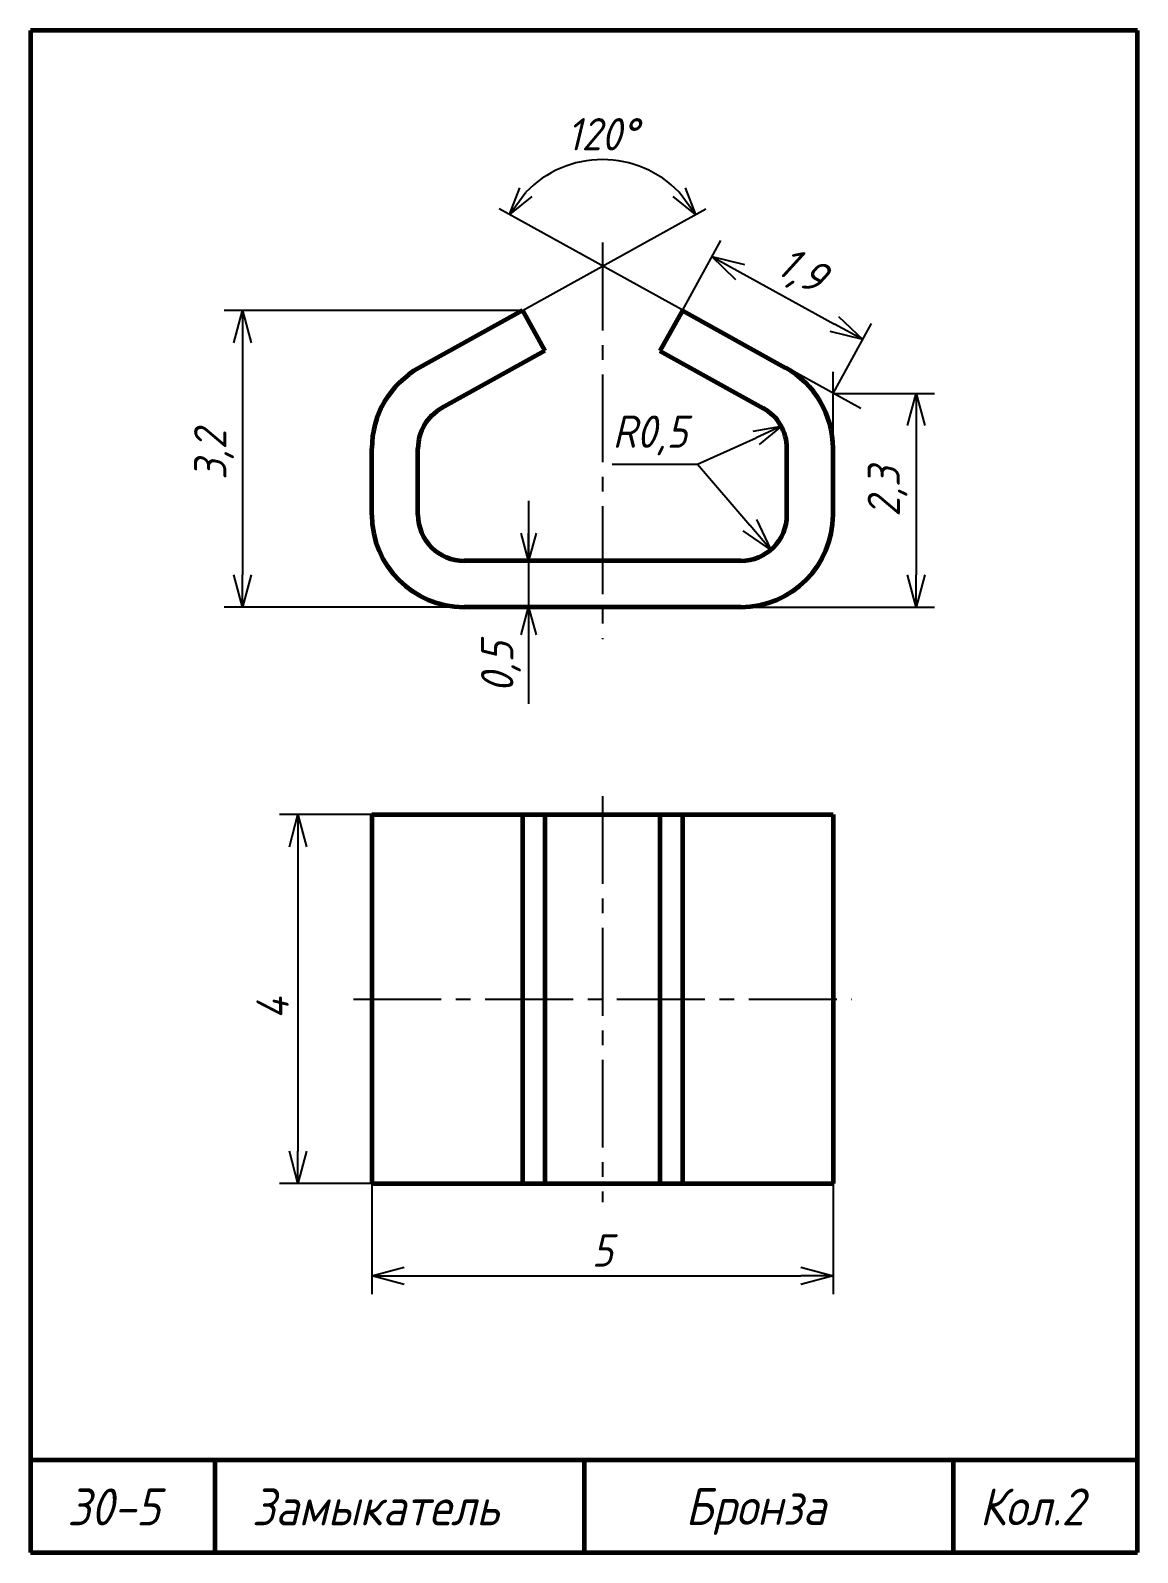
# Model space of a CAD drawing. Header units: millimetres. Extents: x -255 to 513, y 132 to 472.
# Drawn here: x 10 to 130, y 307 to 472 of the extents above; entities that cross this region are included whole.
import ezdxf

# ---------------------------------------------------------------- set-up
doc = ezdxf.new("R2010")
doc.units = ezdxf.units.MM
doc.header["$LTSCALE"] = 0.5
doc.linetypes.add('CENTER2', pattern=[28.575, 19.05, -3.175, 3.175, -3.175])
doc.layers.get('Defpoints').update_dxf_attribs({"color": 5})
doc.styles.get("Standard").update_dxf_attribs({"font": 'isocpeui.ttf', "width": 0.9})
doc.dimstyles.new('Standart 1', dxfattribs={"dimtxt": 3.5, "dimasz": 3.5, "dimexe": 2, "dimexo": 0, "dimgap": 1, "dimtad": 1, "dimtoh": 1, "dimdec": 0, "dimtxsty": 'Standard', "dimblk": 'OPEN30', "dimcen": 2.5, "dimadec": 0, "dimazin": 0, "dimtfac": 1, "dimtdec": 0, "dimtmove": 0, "dimatfit": 3, "dimldrblk": 'DOTSMALL', "dimfxl": 0, "dimarcsym": 0})

# ---------------------------------------------------------------- blocks, each defined once
blk = doc.blocks.new('_Open30')
at = {"color": 0, "linetype": 'ByBlock', "lineweight": -2}
for p, q in [((-1, 0.268), (0, 0)), ((0, 0), (-1, -0.268)), ((0, 0), (-1, 0))]:
    blk.add_line(p, q, dxfattribs=at)
blk = doc.blocks.new('*D86')
at = {"color": 0, "lineweight": -2}
for p, q in [((73.04, 425), (82.29, 425)), ((82.29, 425), (87.98, 418.36))]:
    blk.add_line(p, q, dxfattribs=at)
at = {"layer": 'Defpoints', "color": 0}
for p in [(87, 419.5), (90.25, 415.7)]:
    blk.add_point(p, dxfattribs=at)
at = {"color": 0, "lineweight": -2, "xscale": 3.5, "yscale": 3.5, "zscale": 3.5, "rotation": 310.6012844954141}
blk.add_blockref('_Open30', (90.25, 415.7), dxfattribs=at)
at = {"color": 0, "lineweight": -3, "insert": (77.16, 428.1), "char_height": 3.5, "attachment_point": 5}
blk.add_mtext('R0,5', dxfattribs=at)
blk = doc.blocks.new('_DotSmall')
at = {"color": 0, "linetype": 'ByBlock', "const_width": 0.5}
blk.add_lwpolyline([(-0.0625, 0, 1), (0.0625, 0, 1)], format="xyb", close=True, dxfattribs=at)
blk = doc.blocks.new('*D87')
at = {"color": 0, "lineweight": -2}
for p, q in [((47, 387), (37, 387)), ((39, 383.5), (39, 350.5)), ((47, 347), (37, 347))]:
    blk.add_line(p, q, dxfattribs=at)
at = {"layer": 'Defpoints', "color": 0}
for p in [(47, 387), (39, 347), (47, 347)]:
    blk.add_point(p, dxfattribs=at)
at = {"color": 0, "lineweight": -2, "xscale": 3.5, "yscale": 3.5, "zscale": 3.5}
for p, rotation in [((39, 387), 90), ((39, 347), 270)]:
    blk.add_blockref('_Open30', p, dxfattribs=dict(at, rotation=rotation))
at = {"color": 0, "lineweight": -3, "insert": (36.25, 366), "char_height": 3.5, "attachment_point": 5, "rotation": 90}
blk.add_mtext('4', dxfattribs=at)
blk = doc.blocks.new('*D88')
at = {"color": 0, "lineweight": -2}
for p, q in [((47, 347), (47, 335)), ((97, 347), (97, 335)), ((50.5, 337), (93.5, 337))]:
    blk.add_line(p, q, dxfattribs=at)
at = {"layer": 'Defpoints', "color": 0}
for p in [(47, 347), (97, 347), (97, 337)]:
    blk.add_point(p, dxfattribs=at)
at = {"color": 0, "lineweight": -2, "xscale": 3.5, "yscale": 3.5, "zscale": 3.5, "rotation": 180}
blk.add_blockref('_Open30', (47, 337), dxfattribs=at)
at = {"color": 0, "lineweight": -2, "xscale": 3.5, "yscale": 3.5, "zscale": 3.5}
blk.add_blockref('_Open30', (97, 337), dxfattribs=at)
at = {"color": 0, "lineweight": -3, "insert": (72, 339.75), "char_height": 3.5, "attachment_point": 5}
blk.add_mtext('5', dxfattribs=at)
blk = doc.blocks.new('*D89')
at = {"color": 0, "lineweight": -2}
for p, q in [((63.34, 441.65), (31, 441.65)), ((33, 438.15), (33, 413)), ((57, 409.5), (31, 409.5))]:
    blk.add_line(p, q, dxfattribs=at)
at = {"layer": 'Defpoints', "color": 0}
for p in [(63.34, 441.65), (33, 409.5), (57, 409.5)]:
    blk.add_point(p, dxfattribs=at)
at = {"color": 0, "lineweight": -2, "xscale": 3.5, "yscale": 3.5, "zscale": 3.5}
for p, rotation in [((33, 441.65), 90), ((33, 409.5), 270)]:
    blk.add_blockref('_Open30', p, dxfattribs=dict(at, rotation=rotation))
at = {"color": 0, "lineweight": -3, "insert": (29.9, 426), "char_height": 3.5, "attachment_point": 5, "rotation": 90}
blk.add_mtext('3,2', dxfattribs=at)
blk = doc.blocks.new('*D90')
at = {"color": 0, "lineweight": -2}
for p, q in [((80.66, 441.65), (84.83, 449.23)), ((86.93, 445.79), (97.14, 440.17)), ((97, 432.66), (101.17, 440.24))]:
    blk.add_line(p, q, dxfattribs=at)
at = {"layer": 'Defpoints', "color": 0}
for p in [(80.66, 441.65), (100.21, 438.49), (97, 432.66)]:
    blk.add_point(p, dxfattribs=at)
at = {"color": 0, "lineweight": -2, "xscale": 3.5, "yscale": 3.5, "zscale": 3.5}
for p, rotation in [((83.86, 447.48), 151.1794561997076), ((100.21, 438.49), 331.1794561997076)]:
    blk.add_blockref('_Open30', p, dxfattribs=dict(at, rotation=rotation))
at = {"color": 0, "lineweight": -3, "insert": (93.49, 445.72), "char_height": 3.5, "attachment_point": 5, "rotation": 331.1795}
blk.add_mtext('1,9', dxfattribs=at)
blk = doc.blocks.new('*D91')
at = {"color": 0, "lineweight": -2}
for p, q in [((97, 432.66), (108, 432.66)), ((106, 429.16), (106, 413)), ((87, 409.5), (108, 409.5))]:
    blk.add_line(p, q, dxfattribs=at)
at = {"layer": 'Defpoints', "color": 0}
for p in [(97, 432.66), (87, 409.5), (106, 409.5)]:
    blk.add_point(p, dxfattribs=at)
at = {"color": 0, "lineweight": -2, "xscale": 3.5, "yscale": 3.5, "zscale": 3.5}
for p, rotation in [((106, 432.66), 90), ((106, 409.5), 270)]:
    blk.add_blockref('_Open30', p, dxfattribs=dict(at, rotation=rotation))
at = {"color": 0, "lineweight": -3, "insert": (102.9, 422), "char_height": 3.5, "attachment_point": 5, "rotation": 90}
blk.add_mtext('2,3', dxfattribs=at)

msp = doc.modelspace()

# ---------------------------------------------------------------- linework, layer by layer
at = {"color": 7, "lineweight": 60}
for p, q in [((130, 472), (10, 472)), ((10, 472), (10, 307)), ((130, 307), (130, 472)), ((63.34, 441.65), (52.15, 435.44)), ((63.34, 441.65), (65.77, 437.28)), ((80.66, 441.65), (78.23, 437.28)), ((80.66, 441.65), (91.85, 435.44)), ((65.77, 437.28), (54.57, 431.06)), ((78.23, 437.28), (89.43, 431.06)), ((47, 419.5), (47, 426.69)), ((52, 419.5), (52, 426.69)), ((92, 419.5), (92, 426.69)), ((97, 419.5), (97, 426.69)), ((87, 414.5), (57, 414.5)), ((87, 409.5), (57, 409.5)), ((47, 387), (47, 347)), ((47, 387), (97, 387)), ((63.34, 387), (63.34, 347)), ((65.77, 387), (65.77, 347)), ((78.23, 387), (78.23, 347)), ((80.66, 387), (80.66, 347)), ((97, 387), (97, 347)), ((47, 347), (97, 347)), ((130, 317), (10, 317)), ((10, 317), (10, 307)), ((30, 317), (30, 307)), ((70, 317), (70, 307)), ((110, 317), (110, 307)), ((10, 307), (130, 307))]:
    msp.add_line(p, q, dxfattribs=at)
at = {"lineweight": -3}
for p, q in [((100, 431), (60.81, 452.67)), ((63.34, 441.65), (83.19, 452.67)), ((97, 426.69), (97, 435))]:
    msp.add_line(p, q, dxfattribs=at)
at = {"color": 7, "linetype": 'CENTER2', "lineweight": -3}
for p, q in [((72, 449), (72, 406)), ((72, 389), (72, 345)), ((45, 367), (99, 367))]:
    msp.add_line(p, q, dxfattribs=at)
at = {"color": 7, "lineweight": -3}
for p, q in [((82.29, 425), (88.66, 427.85)), ((64, 421), (64, 399))]:
    msp.add_line(p, q, dxfattribs=at)
at = {"color": 7}
for p, q in [((72, 414.5), (62.75, 414.5)), ((72, 409.5), (62.75, 409.5))]:
    msp.add_line(p, q, dxfattribs=at)
at = {"lineweight": -3}
msp.add_arc((72, 446.46), 11.54, 43.9693, 136.0307, dxfattribs=at)
at = {"color": 7, "lineweight": 60}
for centre, radius, start, end in [((57, 426.69), 10, 119.0362, 180), ((87, 426.69), 10, 0, 61.0056), ((57, 426.69), 5, 119.0362, 180), ((87, 426.69), 5, 0, 61.023), ((57, 419.5), 10, 180, 270), ((57, 419.5), 5, 180, 270), ((87, 419.5), 10, 270, 0), ((87, 419.5), 5, 270, 0)]:
    msp.add_arc(centre, radius, start, end, dxfattribs=at)

# ---------------------------------------------------------------- block references
at = {"lineweight": -3, "xscale": 3.000000000000055, "yscale": 3, "zscale": 3}
for p, rotation in [((61.91, 452.06), 233.4972284785017), ((82.09, 452.06), 306.5027715214983)]:
    msp.add_blockref('_Open30', p, dxfattribs=dict(at, rotation=rotation))
at = {"color": 7, "lineweight": -3, "yscale": 3, "zscale": 3}
for p, xscale, rotation in [((91.39, 429.09), 3.000000000000011, 24.5284249086177), ((64, 414.5), 3, 270), ((64, 409.5), 3, 90)]:
    msp.add_blockref('_Open30', p, dxfattribs=dict(at, xscale=xscale, rotation=rotation))

# ---------------------------------------------------------------- texts
at = {"color": 7, "width": 0.9}
for s, p in [('30-5', (14, 309.95)), ('Замыкатель', (34, 309.95)), ('Бронза', (81, 310)), ('Кол.2', (112.89, 309.95))]:
    msp.add_text(s, height=4, dxfattribs=at).set_placement(p)
at = {"lineweight": -3, "insert": (72, 460.75), "char_height": 3.5, "attachment_point": 5}
msp.add_mtext('120%%d', dxfattribs=at)
at = {"color": 7, "insert": (61, 403), "char_height": 3.5, "attachment_point": 5, "rotation": 90}
msp.add_mtext('0,5', dxfattribs=at)

# ---------------------------------------------------------------- dimensions: what is measured, and where the dimension line sits
at = {"lineweight": -3}
for base, p1, p2, angle, text, picture, middle, dimtype in [((100.21, 438.49), (80.66, 441.65), (97, 432.66), 331.1795, '1,9', '*D90', (92, 443), 161), ((106, 409.5), (97, 432.66), (87, 409.5), 90, '2,3', '*D91', (106, 422), 160)]:
    dim = msp.add_linear_dim(base=base, p1=p1, p2=p2, angle=angle, text=text, dimstyle='Standart 1', override={"dimtxsty": 'Standard'}, dxfattribs=at)
    dim.commit()
    dim.dimension.update_dxf_attribs({"geometry": picture, "text_midpoint": middle, "dimtype": dimtype})
at = {"color": 7, "lineweight": -3}
for base, p1, p2, text, picture, middle in [((33, 409.5), (63.34, 441.65), (57, 409.5), '3,2', '*D89', (33, 426)), ((39, 347), (47, 387), (47, 347), '4', '*D87', (39, 366))]:
    dim = msp.add_linear_dim(base=base, p1=p1, p2=p2, angle=90, text=text, dimstyle='Standart 1', override={"dimtxsty": 'Standard'}, dxfattribs=at)
    dim.commit()
    dim.dimension.update_dxf_attribs({"geometry": picture, "text_midpoint": middle, "dimtype": 160})
dim = msp.add_radius_dim(center=(87, 419.5), mpoint=(90.25, 415.7), text='R0,5', dimstyle='Standart 1', override={"dimtxsty": 'Standard'}, dxfattribs=at)
dim.commit()
dim.dimension.update_dxf_attribs({"geometry": '*D86', "text_midpoint": (77.16, 425), "dimtype": 164})
dim = msp.add_linear_dim(base=(97, 337), p1=(47, 347), p2=(97, 347), text='5', dimstyle='Standart 1', override={"dimtxsty": 'Standard'}, dxfattribs=at)
dim.commit()
dim.dimension.update_dxf_attribs({"geometry": '*D88', "text_midpoint": (72, 337), "dimtype": 160})

doc.saveas('drawing.dxf')
